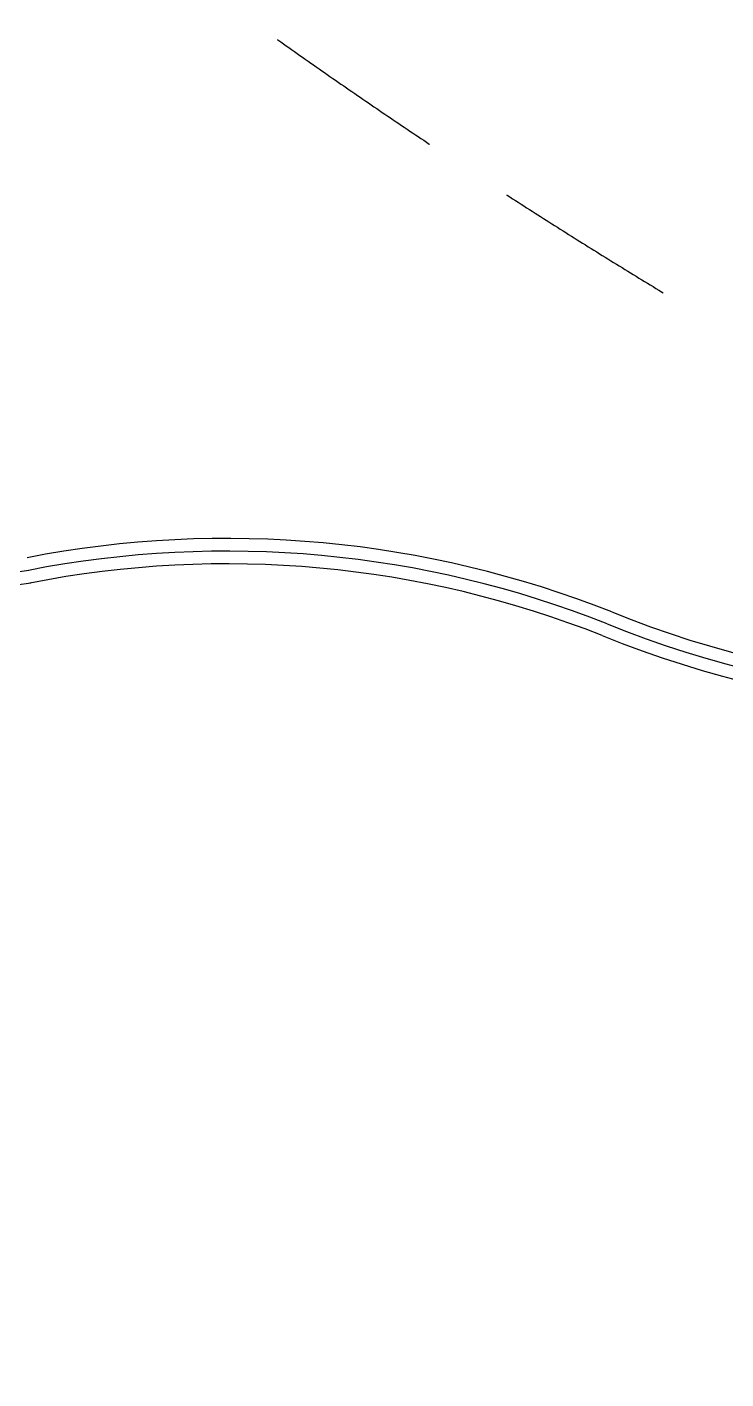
# Model space of a CAD drawing. Header units: millimetres. Extents: x 832728086 to 834530684, y 817551485 to 818349469.
# Drawn here: x 834140504 to 834150114, y 817948256 to 817966862 of the extents above; entities that cross this region are included whole.
import ezdxf

# ---------------------------------------------------------------- set-up
doc = ezdxf.new("R2010")
doc.units = ezdxf.units.MM
doc.header["$LTSCALE"] = 100
doc.linetypes.add('Hidden', pattern=[9.525, 6.35, -3.175])
doc.layers.add('+C-160', color=160, linetype='Hidden')
doc.layers.add('000-Tactile-l', color=8, linetype='Continuous')

# ---------------------------------------------------------------- blocks, each defined once
blk = doc.blocks.new('tactile')
at = {"layer": '000-Tactile-l', "ltscale": 5e-05}
for centre, radius, start, end in [((834153.909, 817971.945), 14.295, 247.9209, 319.882), ((834153.909, 817971.945), 14.12, 247.9181, 319.9205), ((834153.909, 817971.945), 14.47, 247.9235, 319.8443), ((834139.399, 817967.274), 7.928, 233.5935, 278.6112), ((834139.399, 817967.274), 8.103, 233.5776, 278.6112), ((834143.306, 817945.517), 14.356, 68.3589, 101.0287), ((834143.306, 817945.517), 14.181, 68.3616, 101.0855), ((834143.306, 817945.517), 14.006, 68.3644, 101.1434)]:
    blk.add_arc(centre, radius, start, end, dxfattribs=at)
blk = doc.blocks.new('A$C062A3D83')
at = {"layer": '+C-160', "ltscale": 4}
blk.add_rational_spline([(-215332, 21867), (-209081, -29894), (-160475, -48755), (-111869, -67617), (-72340, -33621)], [1, 0.857594331287, 1, 0.857594331287, 1], degree=2, knots=[45.922161, 45.922161, 45.922161, 47.002605, 47.002605, 48.08305, 48.08305, 48.08305], dxfattribs=at)
at = {"layer": '+C-160', "ltscale": 5e-05}
blk.add_spline([(-296848, -26983), (-291366, -32081), (-295855, -38319), (-303781, -47656), (-318196, -73269), (-309360, -93474), (-283638, -103343), (-243086, -110445), (-227444, -123714), (-223395, -134705), (-216760, -144404), (-209774, -151196), (-202066, -157173), (-186237, -166002), (-170522, -170541), (-165682, -170396), (-156246, -168405), (-151883, -167137), (-148806, -164614), (-145035, -161002), (-143718, -159179), (-140359, -155166), (-137073, -151867), (-129325, -146113), (-122013, -142382), (-115421, -140274), (-110402, -138359), (-105272, -133214), (-103824, -129495), (-103593, -128494)], degree=3, dxfattribs=at)

msp = doc.modelspace()

# ---------------------------------------------------------------- block references
at = {"layer": '+C-160', "ltscale": 5}
msp.add_blockref('A$C062A3D83', (834323333.3128, 818005260.0327), dxfattribs=at)
at = {"layer": '000-Tactile-l', "xscale": 1000, "yscale": 1000, "zscale": 1000}
msp.add_blockref('tactile', (-56.4905, -49.2817, -0.0703), dxfattribs=at)

doc.saveas('drawing.dxf')
